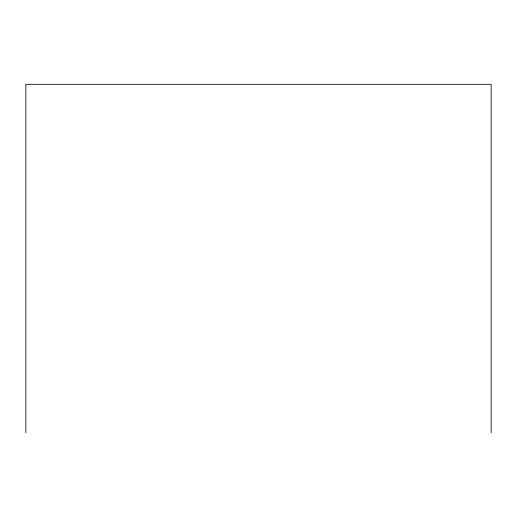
<?xml version="1.0" encoding="UTF-8"?>
<svg xmlns="http://www.w3.org/2000/svg" width="517" height="517" viewBox="0 0 517 517"><rect width="100%" height="100%" fill="white"/><g stroke="black" fill="none" stroke-linecap="round" stroke-linejoin="round"><path stroke-width="0.78" d="M491.15 432.677L491.15 84.323L25.85 84.323L25.85 432.677"/></g></svg>
